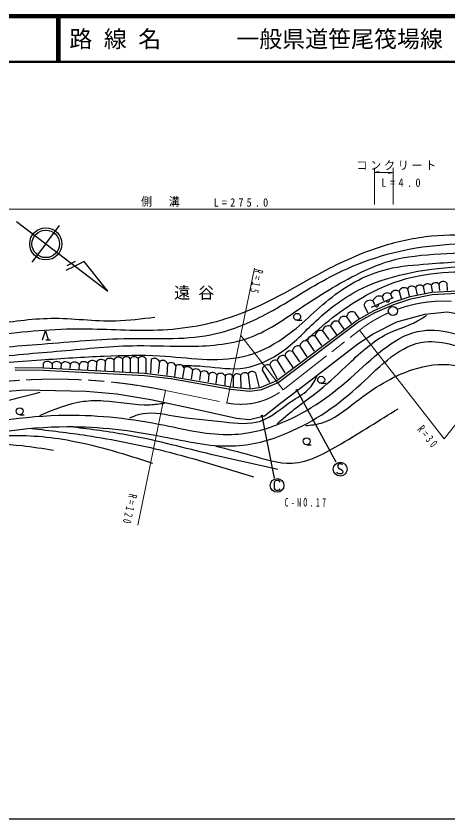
# Model space of a CAD drawing. Units: millimetres, scale not verified. Extents: x 40000 to 680000, y 20000 to 380000.
# Drawn here: x 168769 to 262830, y 205000 to 380000 of the extents above; entities that cross this region are included whole.
import ezdxf
from ezdxf.enums import TextEntityAlignment as Align

# ---------------------------------------------------------------- set-up
doc = ezdxf.new("R2010")
doc.units = ezdxf.units.MM
doc.header["$LTSCALE"] = 1000
doc.linetypes.add('CHAIN', pattern=[18.5, 12, -1.5, 3.5, -1.5])
for name, color, linetype, lineweight in [('M-BGD', 7, 'Continuous', 25), ('M-BMK', 2, 'CHAIN', 13), ('M-BMK-SRVR', 3, 'Continuous', 25), ('M-STR-HTXT', 7, 'Continuous', 13), ('M-STR-STRC', 7, 'Continuous', 25), ('M-TTL', 2, 'Continuous', 140), ('M-TTL-BAND', 7, 'Continuous', 25), ('M-TTL-LINE', 7, 'Continuous', 50), ('M-TTL-TXT', 7, 'Continuous', 13)]:
    doc.layers.add(name, color=color, linetype=linetype, lineweight=lineweight)
doc.layers.add('M-BMK-HTXT', color=7, linetype='Continuous')
doc.styles.add('ＭＳ ゴシック', font='')
doc.styles.get('ＭＳ ゴシック').set_extended_font_data('MS Gothic')

msp = doc.modelspace()

# ---------------------------------------------------------------- linework, layer by layer
at = {"layer": 'M-BGD'}
for p, q in [((254014, 320555), (254403, 318910)), ((255731, 320806), (256107, 319269)), ((257447, 321057), (257692, 319598)), ((259163, 321308), (259396, 319957)), ((260879, 321560), (261011, 320196)), ((262595, 321811), (262685, 320166)), ((250907, 318558), (246125, 316440)), ((248513, 318851), (248812, 318013)), ((250347, 319419), (250606, 318671)), ((252181, 319987), (252639, 318372)), ((244506, 317007), (245404, 315293)), ((246509, 317929), (246839, 317117)), ((242474, 315463), (243429, 314107)), ((229994, 313684), (230994, 313684)), ((238995, 313422), (240140, 311745)), ((240734, 314443), (241755, 313001)), ((237256, 312402), (238556, 310519)), ((233875, 310265), (235297, 308217)), ((235516, 311381), (236911, 309472)), ((175226, 309413), (176266, 309413)), ((230593, 308031), (232097, 305735)), ((232234, 309148), (233712, 306991)), ((228952, 306914), (230513, 304599)), ((186262, 304557), (186211, 302784)), ((188150, 304799), (188109, 302670)), ((190039, 305042), (190044, 302632)), ((191928, 305285), (191980, 302480)), ((193637, 305307), (193612, 302442)), ((195345, 305330), (195395, 302291)), ((197054, 305352), (197027, 302253)), ((198193, 305129), (198015, 302165)), ((199989, 304671), (199709, 302095)), ((225662, 304910), (227284, 302207)), ((227307, 305912), (229078, 303433)), ((174660, 304273), (174674, 303467)), ((176616, 304223), (176610, 303277)), ((178572, 304172), (178507, 303277)), ((180528, 304121), (180481, 303164)), ((182484, 304071), (182416, 303050)), ((184373, 304314), (184352, 302822)), ((201785, 304214), (201580, 301706)), ((203581, 303756), (203274, 301459)), ((205377, 303299), (205039, 301177)), ((207173, 302842), (206875, 300859)), ((222372, 302907), (223995, 300114)), ((224017, 303908), (225639, 300951)), ((208969, 302384), (208746, 300612)), ((210764, 301927), (210582, 300259)), ((212526, 301769), (212312, 299941)), ((214287, 301610), (214218, 299553)), ((216048, 301452), (216053, 299130)), ((217669, 301709), (217748, 299024)), ((219290, 301966), (219654, 298918)), ((220910, 302223), (221702, 299024)), ((235224, 299956), (236224, 299956)), ((169560, 293092), (170560, 293092)), ((232064, 286555), (233064, 286555))]:
    msp.add_line(p, q, dxfattribs=at)
for points in [[(168515, 303392), (174714, 303345), (188610, 302596), (196763, 302174), (202531, 301469), (215570, 299179), (219703, 298766), (222147, 299077), (225581, 300568), (243079, 313737), (246777, 315823), (250888, 317619), (254619, 318869), (259314, 319818), (264942, 320101)], [(168541, 302892), (174698, 302845), (188585, 302097), (196720, 301676), (202457, 300975), (215501, 298684), (219709, 298263), (222281, 298590), (225834, 300133), (243353, 313318), (247000, 315375), (251068, 317152), (254748, 318385), (259377, 319320), (264940, 319601)], [(246955, 316807), (247023, 316733), (247099, 316679), (247205, 316638), (247298, 316627), (247398, 316636), (247515, 316688), (247590, 316756), (247644, 316833), (247685, 316938), (247696, 317031), (247686, 317131)], [(249346, 317867), (249414, 317792), (249490, 317738), (249596, 317697), (249688, 317686), (249789, 317695), (249906, 317747), (249981, 317815), (250034, 317892), (250075, 317997), (250087, 318090), (250077, 318191)], [(165943, 298137), (170664, 298560), (184023, 298258), (190680, 297653), (198125, 296442), (209305, 294021), (216749, 292327), (219594, 292085), (222862, 292871), (226372, 295595), (232122, 299952), (243181, 308540), (246571, 310719), (251715, 313322), (257828, 315016), (262669, 315500), (268342, 314532)], [(174546, 309413), (175146, 311413), (175746, 309413)]]:
    msp.add_lwpolyline(points, dxfattribs=at)
for centre in [(229994, 314444), (235224, 300716), (169560, 293852), (232064, 287315)]:
    msp.add_circle(centre, 760, dxfattribs=at)
for centre, radius, start, end in [((261831, 321042), 1084, 45.19555, 151.45575), ((253311, 319583), 1200, 54.08197, 160.34217), ((254967, 320037), 1084, 45.19555, 151.45575), ((256683, 320288), 1084, 45.19555, 151.45575), ((258399, 320539), 1084, 45.19555, 151.45575), ((260115, 320790), 1084, 45.19555, 151.45575), ((247915, 317512), 1466, 65.9273, 163.48259), ((249643, 318447), 1200, 54.08197, 160.34217), ((251477, 319015), 1200, 54.08197, 160.34217), ((245911, 316590), 1466, 65.9273, 163.48259), ((241992, 314292), 1267, 67.64634, 173.15226), ((238513, 312251), 1267, 67.64634, 173.15226), ((240252, 313271), 1267, 67.64634, 173.15226), ((236774, 311230), 1267, 67.64634, 173.15226), ((233474, 309091), 1241, 71.11193, 177.37214), ((235115, 310208), 1241, 71.11193, 177.37214), ((230192, 306857), 1241, 71.11193, 177.37214), ((231833, 307974), 1241, 71.11193, 177.37214), ((228506, 305796), 1204, 68.20944, 174.46964), ((175619, 303514), 1223, 35.38844, 141.64864), ((177575, 303464), 1223, 35.38844, 141.64864), ((179531, 303413), 1223, 35.38844, 141.64864), ((181487, 303363), 1223, 35.38844, 141.64864), ((183520, 303484), 1190, 44.1963, 150.45651), ((185408, 303727), 1190, 44.1963, 150.45651), ((187297, 303970), 1190, 44.1963, 150.45651), ((189186, 304212), 1190, 44.1963, 150.45651), ((191074, 304455), 1190, 44.1963, 150.45651), ((192791, 304655), 1068, 37.62374, 143.88395), ((194499, 304678), 1068, 37.62374, 143.88395), ((196208, 304700), 1068, 37.62374, 143.88395), ((198920, 304227), 1158, 22.57957, 128.83978), ((200716, 303769), 1158, 22.57957, 128.83978), ((225216, 303792), 1204, 68.20944, 174.46964), ((226861, 304794), 1204, 68.20944, 174.46964), ((202511, 303312), 1158, 22.57957, 128.83978), ((204307, 302854), 1158, 22.57957, 128.83978), ((206103, 302397), 1158, 22.57957, 128.83978), ((207899, 301939), 1158, 22.57957, 128.83978), ((223571, 302791), 1204, 68.20944, 174.46964), ((209695, 301482), 1158, 22.57957, 128.83978), ((211586, 301187), 1105, 31.7394, 137.9996), ((213347, 301029), 1105, 31.7394, 137.9996), ((215108, 300871), 1105, 31.7394, 137.9996), ((216955, 300973), 1026, 45.8784, 152.13861), ((218576, 301230), 1026, 45.8784, 152.13861), ((220196, 301487), 1026, 45.8784, 152.13861)]:
    msp.add_arc(centre, radius, start, end, dxfattribs=at)
for points, knots in [([(95337, 306017), (97174, 304580), (99010, 303143), (101036, 302061), (104764, 300071), (109135, 299286), (113439, 299044), (116742, 298859), (120006, 298993), (123227, 299447), (128344, 300193), (133317, 301539), (138181, 303268), (144061, 305406), (149768, 307988), (155813, 309302), (158537, 309902), (161333, 310217), (164127, 310509), (170533, 311237), (176934, 311908), (183372, 311849), (188801, 311808), (194226, 311341), (199663, 311581), (205389, 311802), (211142, 312784), (216494, 314732), (223135, 317065), (229193, 320826), (235467, 324185), (239690, 326434), (244011, 328432), (248545, 329860), (252028, 330957), (255638, 331718), (259271, 332072), (262809, 332418), (266370, 332379), (269931, 332341)], [0, 0, 0, 0, 1, 1, 1, 2, 2, 2, 3, 3, 3, 4, 4, 4, 5, 5, 5, 6, 6, 6, 7, 7, 7, 8, 8, 8, 9, 9, 9, 10, 10, 10, 11, 11, 11, 12, 12, 12, 13, 13, 13, 13]), ([(90315, 303268), (91594, 302009), (92873, 300751), (94404, 299983), (95905, 299231), (97648, 298949), (99366, 298642), (103475, 297906), (107436, 297021), (111500, 296631), (116994, 296205), (122584, 296469), (127925, 297703), (131414, 298501), (134797, 299677), (138187, 300854), (144530, 303097), (150884, 305268), (157428, 306553), (162990, 307686), (168701, 308107), (174394, 308497), (180735, 309021), (187023, 309638), (193434, 309704), (199770, 309755), (206194, 309355), (212276, 310777), (215995, 311617), (219598, 313114), (223003, 314933), (227581, 317332), (231805, 320268), (236349, 322710), (242429, 326033), (249103, 328340), (255925, 329458), (259760, 330086), (263642, 330339), (267523, 330463), (270251, 330551), (272979, 330574), (275706, 330598)], [0, 0, 0, 0, 1, 1, 1, 2, 2, 2, 3, 3, 3, 4, 4, 4, 5, 5, 5, 6, 6, 6, 7, 7, 7, 8, 8, 8, 9, 9, 9, 10, 10, 10, 11, 11, 11, 12, 12, 12, 13, 13, 13, 14, 14, 14, 14]), ([(138679, 298642), (141265, 299840), (143851, 301038), (146523, 301994), (151532, 303787), (156841, 304732), (162147, 305413), (167645, 306119), (173138, 306543), (178640, 307022), (184139, 307501), (189620, 308163), (195132, 308162), (198984, 308194), (202827, 307977), (206734, 308028), (211356, 308081), (216073, 308494), (220277, 310173), (223640, 311484), (226690, 313588), (229730, 315671), (233970, 318546), (238200, 321270), (242740, 323558), (245542, 325002), (248479, 326230), (251523, 326977), (255114, 327848), (258860, 328003), (262585, 328251), (266299, 328436), (269947, 328637), (273718, 328720), (276746, 328794), (279859, 328869), (282567, 327849), (285270, 326830), (287570, 324719), (290143, 323223), (292013, 322135), (294028, 321372), (296043, 320608)], [0, 0, 0, 0, 1, 1, 1, 2, 2, 2, 3, 3, 3, 4, 4, 4, 5, 5, 5, 6, 6, 6, 7, 7, 7, 8, 8, 8, 9, 9, 9, 10, 10, 10, 11, 11, 11, 12, 12, 12, 13, 13, 13, 14, 14, 14, 14]), ([(143594, 298307), (144345, 298792), (145097, 299278), (145873, 299715), (149628, 301827), (153964, 302794), (158276, 303469), (163612, 304304), (168910, 304691), (174232, 305078), (178828, 305359), (183397, 305730), (187980, 305883), (192009, 306059), (196019, 306205), (200114, 305950), (206201, 305587), (212418, 304410), (218216, 305816), (221329, 306537), (224341, 307970), (226998, 309838), (230819, 312453), (233925, 315897), (237595, 318755), (241171, 321586), (245295, 323775), (249662, 324856), (252548, 325573), (255568, 325731), (258579, 325995), (263022, 326316), (267362, 326751), (271857, 326709), (275040, 326663), (278292, 326437), (281109, 325167), (282708, 324445), (284168, 323390), (285668, 322418), (289331, 320037), (293226, 318174), (297132, 316318), (301346, 314258), (305619, 312328), (309874, 310351), (315581, 307828), (321289, 305439), (327037, 302732), (328635, 301978), (330235, 301198), (331935, 300922), (333005, 300747), (334115, 300773), (335220, 300787), (338330, 300827), (341401, 300774), (344472, 300720)], [0, 0, 0, 0, 1, 1, 1, 2, 2, 2, 3, 3, 3, 4, 4, 4, 5, 5, 5, 6, 6, 6, 7, 7, 7, 8, 8, 8, 9, 9, 9, 10, 10, 10, 11, 11, 11, 12, 12, 12, 13, 13, 13, 14, 14, 14, 15, 15, 15, 16, 16, 16, 17, 17, 17, 18, 18, 18, 19, 19, 19, 19]), ([(205163, 303804), (206370, 303807), (207576, 303810), (208784, 303737), (211718, 303560), (214658, 302934), (217566, 303201), (220525, 303472), (223451, 304667), (225946, 306352), (228792, 308218), (231105, 310709), (233589, 313056), (236578, 315915), (239824, 318437), (243444, 320297), (245910, 321586), (248581, 322504), (251288, 323247), (253938, 323958), (256617, 324477), (259333, 324855), (262978, 325311), (266636, 325484), (270332, 325301), (274549, 325078), (278809, 324442), (282601, 322754), (285096, 321638), (287390, 320091), (289707, 318597), (294636, 315399), (299680, 312529), (304863, 309882), (310628, 306918), (316638, 304484), (322696, 301994), (326043, 300618), (329405, 299225), (332891, 298508), (337168, 297628), (341633, 297766), (346098, 297905)], [0, 0, 0, 0, 1, 1, 1, 2, 2, 2, 3, 3, 3, 4, 4, 4, 5, 5, 5, 6, 6, 6, 7, 7, 7, 8, 8, 8, 9, 9, 9, 10, 10, 10, 11, 11, 11, 12, 12, 12, 13, 13, 13, 14, 14, 14, 14]), ([(231768, 309213), (233714, 310933), (235660, 312653), (237717, 314263), (241823, 317479), (246368, 320256), (251259, 321973), (254610, 323149), (258124, 323827), (261718, 324118), (268323, 324641), (275178, 323952), (281026, 321168), (283945, 319767), (286603, 317881), (289343, 316140), (294617, 312777), (300198, 310127), (305768, 307358), (311544, 304441), (317360, 301588), (323467, 299447), (327904, 297891), (332495, 296711), (337148, 296094), (340204, 295690), (343287, 295528), (346370, 295366)], [0, 0, 0, 0, 1, 1, 1, 2, 2, 2, 3, 3, 3, 4, 4, 4, 5, 5, 5, 6, 6, 6, 7, 7, 7, 8, 8, 8, 9, 9, 9, 9]), ([(97667, 306084), (100652, 304373), (103636, 302663), (106852, 301726), (110657, 300617), (114786, 300592), (118852, 300854), (124226, 301201), (129491, 302048), (134477, 303804), (139909, 305783), (144969, 308690), (150433, 310374), (154536, 311646), (158867, 312151), (163171, 312721), (167575, 313370), (171966, 314082), (176382, 314129), (181065, 314178), (185776, 313479), (190461, 313592), (193305, 313661), (196141, 314029), (198976, 314397)], [0, 0, 0, 0, 1, 1, 1, 2, 2, 2, 3, 3, 3, 4, 4, 4, 5, 5, 5, 6, 6, 6, 7, 7, 7, 8, 8, 8, 8]), ([(225610, 291133), (226844, 292205), (228078, 293277), (229364, 294284), (231149, 295682), (233033, 296957), (234795, 298374), (237095, 300224), (239185, 302317), (241365, 304341), (243908, 306750), (246511, 309169), (249611, 310710), (252058, 311925), (254814, 312593), (257120, 314062), (257485, 314294), (257839, 314547), (258193, 314799)], [0, 0, 0, 0, 1, 1, 1, 2, 2, 2, 3, 3, 3, 4, 4, 4, 5, 5, 5, 6, 6, 6, 6]), ([(119438, 279542), (130205, 283020), (140972, 286498), (152038, 289140), (161185, 291324), (170537, 292937), (179859, 293020), (186960, 293083), (194044, 292258), (201141, 290803), (205993, 289835), (210820, 288630), (215693, 288808), (219517, 288920), (223376, 289895), (226888, 291468), (232655, 293865), (237595, 297484), (242517, 301887), (247101, 306026), (251634, 310674), (257259, 311420), (259581, 311747), (262104, 311382), (264496, 310754), (270329, 309252), (275396, 306120), (280568, 303217), (289097, 298266), (297802, 294253), (306505, 290027), (310664, 287982), (314861, 286020), (318951, 283820), (322260, 282039), (325499, 280103), (328927, 278610), (332491, 277058), (336260, 275985), (340029, 274912)], [0, 0, 0, 0, 1, 1, 1, 2, 2, 2, 3, 3, 3, 4, 4, 4, 5, 5, 5, 6, 6, 6, 7, 7, 7, 8, 8, 8, 9, 9, 9, 10, 10, 10, 11, 11, 11, 12, 12, 12, 13, 13, 13, 13]), ([(120773, 275839), (131229, 279864), (141684, 283888), (152565, 286696), (161505, 289004), (170732, 290490), (179903, 290520), (186898, 290543), (193860, 289719), (200842, 288321), (205834, 287344), (210800, 286142), (215814, 286311), (219939, 286420), (224103, 287470), (227886, 289176), (233783, 291617), (238877, 295205), (243889, 299797), (248238, 303819), (252497, 308448), (257856, 308992), (259781, 309201), (261858, 308864), (263841, 308342), (269523, 306872), (274443, 303808), (279470, 300971), (287977, 296007), (296685, 292014), (305381, 287794), (309535, 285751), (313727, 283788), (317815, 281593), (321177, 279787), (324468, 277825), (327950, 276309), (331575, 274730), (335407, 273635), (339239, 272541)], [0, 0, 0, 0, 1, 1, 1, 2, 2, 2, 3, 3, 3, 4, 4, 4, 5, 5, 5, 6, 6, 6, 7, 7, 7, 8, 8, 8, 9, 9, 9, 10, 10, 10, 11, 11, 11, 12, 12, 12, 13, 13, 13, 13]), ([(231845, 290731), (232984, 290850), (234123, 290970), (235197, 291267), (238034, 292054), (240412, 294089), (242840, 295960), (246675, 298917), (250633, 301468), (255176, 302933), (258006, 303897), (261092, 304338), (264025, 303938), (267035, 303536), (269891, 302242), (272607, 300787), (276032, 298926), (279206, 296855), (282466, 294888), (288206, 291287), (294241, 288255), (300098, 284898), (304415, 282424), (308636, 279774), (312907, 277212), (317845, 274250), (322851, 271407), (327857, 268564)], [0, 0, 0, 0, 1, 1, 1, 2, 2, 2, 3, 3, 3, 4, 4, 4, 5, 5, 5, 6, 6, 6, 7, 7, 7, 8, 8, 8, 9, 9, 9, 9]), ([(193560, 292407), (194180, 292682), (194800, 292957), (195437, 293145), (197853, 293855), (200511, 293304), (203080, 292876), (206800, 292258), (210332, 291900), (214075, 291536), (216761, 291211), (219537, 290964), (221986, 291737), (224526, 292583), (226630, 294649), (229025, 296229), (230360, 297109), (231784, 297837), (232780, 298977), (233480, 299780), (233968, 300787), (234456, 301793)], [0, 0, 0, 0, 1, 1, 1, 2, 2, 2, 3, 3, 3, 4, 4, 4, 5, 5, 5, 6, 6, 6, 7, 7, 7, 7]), ([(152388, 289323), (153950, 290350), (155513, 291376), (157148, 292273), (159614, 293625), (162245, 294683), (164925, 295558), (167924, 296538), (170983, 297288), (174043, 298039)], [0, 0, 0, 0, 1, 1, 1, 2, 2, 2, 3, 3, 3, 3]), ([(173980, 292943), (177072, 294263), (180165, 295583), (183433, 296027), (184865, 296222), (186332, 296249), (187790, 296162), (191190, 295958), (194547, 295135), (197914, 295290), (198963, 295338), (200014, 295482), (201065, 295625)], [0, 0, 0, 0, 1, 1, 1, 2, 2, 2, 3, 3, 3, 4, 4, 4, 4]), ([(212265, 286239), (214776, 285633), (217287, 285026), (219840, 284295), (222849, 283434), (225915, 282400), (228891, 282552), (232593, 282741), (236155, 284763), (239551, 286776), (243866, 289334), (247912, 291876), (251958, 294418)], [0, 0, 0, 0, 1, 1, 1, 2, 2, 2, 3, 3, 3, 4, 4, 4, 4]), ([(154936, 287044), (158768, 287683), (162600, 288323), (166467, 288519), (171231, 288760), (176049, 288328), (180751, 287446), (186800, 286311), (192659, 284432), (198517, 282552)], [0, 0, 0, 0, 1, 1, 1, 2, 2, 2, 3, 3, 3, 3]), ([(172169, 290128), (176176, 289658), (180182, 289189), (184170, 288586), (189895, 287720), (195584, 286579), (201199, 285167), (207702, 283531), (214106, 281533), (220511, 279535)], [0, 0, 0, 0, 1, 1, 1, 2, 2, 2, 3, 3, 3, 3]), ([(225807, 281144), (220616, 282294), (215425, 283443), (210253, 284697), (204434, 286109), (198639, 287653), (192755, 288720), (188937, 289412), (185081, 289904), (181224, 290396)], [0, 0, 0, 0, 1, 1, 1, 2, 2, 2, 3, 3, 3, 3]), ([(126778, 277725), (130714, 278129), (134650, 278532), (138309, 279803), (141768, 281004), (144981, 282980), (148433, 284295), (151994, 285652), (155810, 286304), (159629, 286575), (163125, 286822), (166623, 286748), (170087, 286373), (172376, 286126), (174651, 285747), (176925, 285368)], [0, 0, 0, 0, 1, 1, 1, 2, 2, 2, 3, 3, 3, 4, 4, 4, 5, 5, 5, 5])]:
    msp.add_open_spline(points, degree=3, knots=knots, dxfattribs=at)
at = {"layer": 'M-BMK'}
for p, q in [((226922, 298542), (243586, 311539)), ((201330, 298412), (214685, 295675))]:
    msp.add_line(p, q, dxfattribs=at)
for centre, radius, start, end in [((262037, 287884), 30000, 51.64865, 110.21698), ((262037, 287884), 30000, 113.69513, 127.95374), ((177237, 180855), 120000, 78.41779, 99.59988), ((217697, 310369), 15000, 258.4178, 307.95374)]:
    msp.add_arc(centre, radius, start, end, dxfattribs=at)
at = {"layer": 'M-BMK-SRVR'}
for p, q in [((168868, 335187), (175233, 330340)), ((175233, 330340), (178262, 334318)), ((175233, 330340), (172203, 326362)), ((175233, 330340), (188757, 320041)), ((179904, 325659), (181699, 326540))]:
    msp.add_line(p, q, dxfattribs=at)
msp.add_lwpolyline([(188757, 320041), (183605, 326479), (181597, 325493), (179590, 324508)], dxfattribs=at)
for centre, radius in [((175233, 330340), 3500), ((175233, 330340), 3000), ((250846, 315719), 1000)]:
    msp.add_circle(centre, radius, dxfattribs=at)
at = {"layer": 'M-STR-HTXT'}
for p, q in [((246839, 338929), (246839, 346929)), ((250907, 346929), (250907, 338929)), ((246839, 345929), (247839, 346209)), ((246839, 345929), (250907, 345929)), ((250907, 345929), (249907, 345649)), ((94535, 337929), (342930, 337929)), ((214685, 295675), (220708, 325064)), ((217697, 310369), (226922, 298542)), ((195307, 269023), (201330, 298412))]:
    msp.add_line(p, q, dxfattribs=at)
msp.add_lwpolyline([(243586, 311539), (262037, 287884), (280651, 311411)], dxfattribs=at)
at = {"layer": 'M-STR-STRC'}
for p, q in [((229937, 298466), (238434, 282858)), ((225056, 279302), (222344, 292861))]:
    msp.add_line(p, q, dxfattribs=at)
for points in [[(239847, 282192), (239727, 282312), (239487, 282372), (239247, 282372), (238887, 282192), (238827, 281832), (238947, 281532), (239787, 281052), (239907, 280752), (239847, 280392), (239547, 280212), (239127, 280212), (238767, 280392), (238647, 280572)], [(226285, 278428), (226165, 278608), (225925, 278788), (225385, 278788), (225145, 278608), (224965, 278368), (224965, 277048), (225145, 276808), (225385, 276628), (225925, 276628), (226165, 276748), (226285, 276928)]]:
    msp.add_lwpolyline(points, dxfattribs=at)
for centre, radius in [((229937, 298466), 150), ((229937, 298466), 90), ((229937, 298466), 30), ((222344, 292861), 150), ((222344, 292861), 90), ((222344, 292861), 30), ((239367, 281232), 1500), ((225625, 277708), 1500)]:
    msp.add_circle(centre, radius, dxfattribs=at)
at = {"layer": 'M-TTL'}
msp.add_line((680000, 380000), (40000, 380000), dxfattribs=at)
at = {"layer": 'M-TTL-BAND'}
msp.add_line((40000, 205000), (579000, 205000), dxfattribs=at)
at = {"layer": 'M-TTL-LINE'}
for p, q in [((177750, 380000), (177750, 370000)), ((178250, 380000), (178250, 370000)), ((40000, 370000), (680000, 370000))]:
    msp.add_line(p, q, dxfattribs=at)

# ---------------------------------------------------------------- texts
at = {"layer": 'M-BMK-HTXT', "insert": (203204, 318141), "char_height": 2566, "attachment_point": 7, "style": 'ＭＳ ゴシック'}
msp.add_mtext('\\T1.5;遠谷', dxfattribs=at)
at = {"layer": 'M-STR-HTXT', "char_height": 1833, "attachment_point": 7, "style": 'ＭＳ ゴシック'}
for s, insert in [('\\T1.26;\\W0.95;コンクリート', (242935, 346429)), ('\\T1.65;\\W0.9;L=4.0', (248347, 342753)), ('\\T1.27;\\W0.95;側\u3000溝', (195992, 338429)), ('\\T1.6;\\W0.9;L=275.0', (211795, 338429))]:
    msp.add_mtext(s, dxfattribs=dict(at, insert=insert))
for s, insert, rotation in [('\\T1.65;\\W0.7;R=15', (220813, 324974), 257.6), ('\\T1.65;\\W0.7;R=30', (256012, 289831), 309.4), ('\\T1.61;\\W0.7;R=120', (193390, 275999), 257.3)]:
    msp.add_mtext(s, dxfattribs=dict(at, insert=insert, rotation=rotation))
at = {"layer": 'M-STR-STRC', "insert": (227246, 273070), "char_height": 1833, "attachment_point": 7, "style": 'ＭＳ ゴシック'}
msp.add_mtext('\\T1.56;\\W0.7;C-NO.17', dxfattribs=at)
at = {"layer": 'M-TTL-TXT', "style": 'ＭＳ ゴシック'}
for s, p in [('路 線 名', (180380, 375000)), ('一般県道笹尾筏場線', (216734, 375000))]:
    msp.add_text(s, height=3666, dxfattribs=at).set_placement(p, align=Align.MIDDLE_LEFT)

doc.saveas('drawing.dxf')
